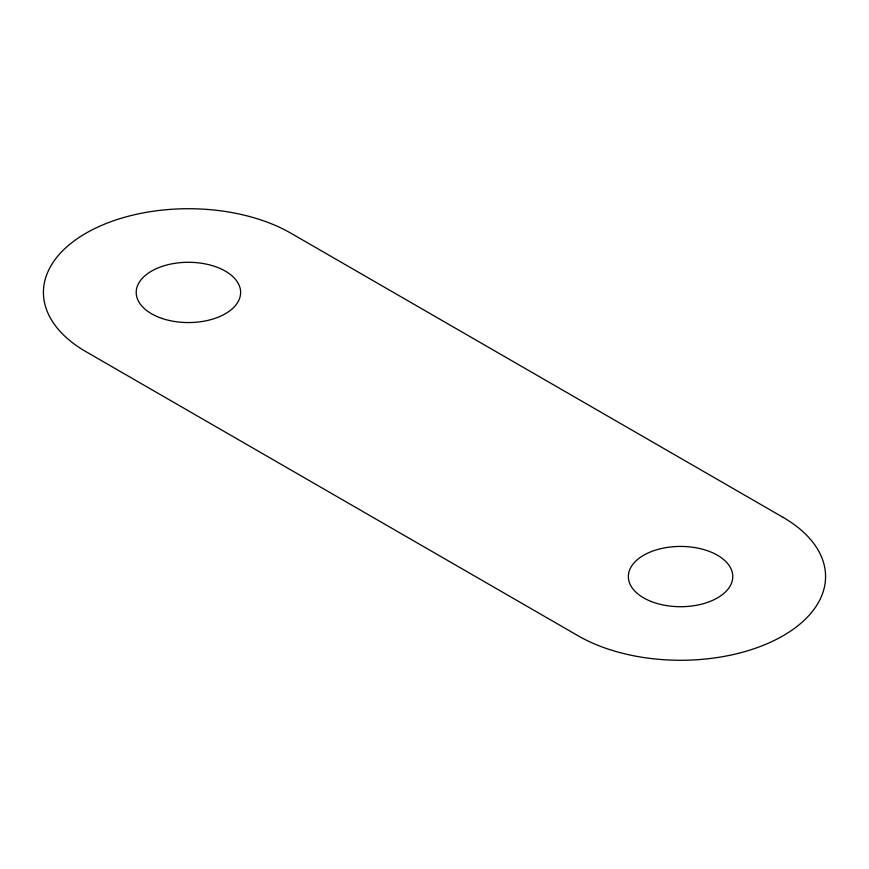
<?xml version="1.0" encoding="UTF-8"?>
<svg xmlns="http://www.w3.org/2000/svg" width="869" height="869" viewBox="0 0 869 869"><rect width="100%" height="100%" fill="white"/><g stroke="black" fill="none" stroke-linecap="round" stroke-linejoin="round"><path stroke-width="1.3" d="M783.099 517.37L290.952 233.24A145.004 83.717 0 0 0 85.901 233.24A145.004 83.717 0 0 0 85.901 351.63L578.048 635.76A145.004 83.717 0 0 0 783.099 635.76A145.004 83.717 0 0 0 783.099 517.37M162.329 318.532A52.205 30.133 0 0 0 240.626 292.429A52.205 30.133 0 0 0 162.329 266.327A52.205 30.133 0 0 0 162.329 318.532M651.316 601.533A52.205 30.133 0 0 0 732.643 578.721A52.205 30.133 0 0 0 657.768 549.458A52.205 30.133 0 0 0 651.316 601.533"/></g></svg>
